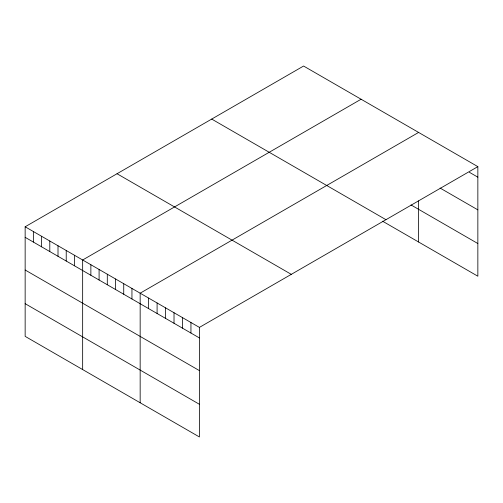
<?xml version="1.0" encoding="UTF-8"?>
<svg xmlns="http://www.w3.org/2000/svg" width="503" height="503" viewBox="0 0 503 503"><rect width="100%" height="100%" fill="white"/><g stroke="black" fill="none" stroke-linecap="round" stroke-linejoin="round"><path stroke-width="0.75" d="M25.15 226.784L199.414 327.396L199.414 436.969L25.15 336.362L25.15 226.784L303.586 66.031L477.85 166.638L477.85 276.216L382.582 221.213M361.097 99.229L82.655 259.988L82.655 369.56M418.603 132.434L140.161 293.186L140.161 402.765M199.414 327.396L477.85 166.638M469.387 172.29L477.85 177.175M440.087 188.059L477.85 209.858M411.02 204.947L477.85 243.534M211.706 119.079L385.964 219.692M117.036 173.736L291.294 274.349M25.15 237.322L199.414 337.934M25.15 270.004L199.414 370.617M25.15 303.68L199.414 404.286M418.603 200.904L418.603 242.006M190.945 322.511L190.945 333.043M182.482 317.619L182.482 328.157M174.019 312.734L174.019 323.272M165.556 307.849L165.556 318.386M157.093 302.963L157.093 313.495M148.624 298.072L148.624 308.609M131.949 288.445L131.949 298.983M123.732 283.705L123.732 294.236M115.52 278.958L115.52 289.495M107.302 274.217L107.302 284.755M99.085 269.476L99.085 280.008M90.873 264.729L90.873 275.267M74.444 255.241L74.444 265.779M66.226 250.5L66.226 261.038M58.008 245.76L58.008 256.291M49.797 241.012L49.797 251.55M41.579 236.272L41.579 246.81M33.368 231.531L33.368 242.062"/></g></svg>
